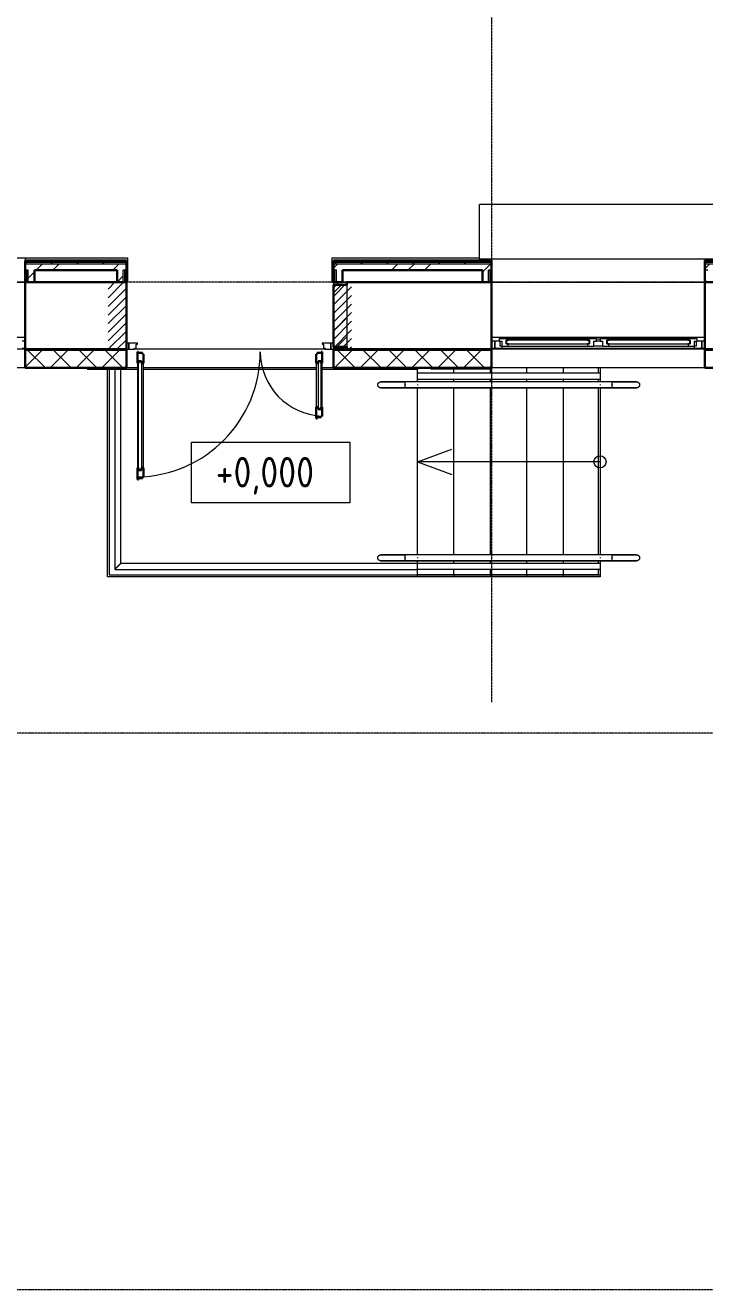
# Model space of a CAD drawing. Header units: millimetres. Extents: x -215207 to 92095, y -30385 to 123050.
# Drawn here: x -191815 to -186235, y 11771 to 22151 of the extents above; entities that cross this region are included whole.
import ezdxf

# ---------------------------------------------------------------- set-up
doc = ezdxf.new("R2010")
doc.units = ezdxf.units.MM
doc.linetypes.add('ADSK_Линия сетки', pattern=[25, 20, -2.5, 0, -2.5])
doc.linetypes.add('ADSK_Штриховая_ш2 п1_5', pattern=[4.5, 3, -1.5])
for name, color, linetype, lineweight in [('_ Окна', 7, 'Continuous', 9), ('Аннотация', 7, 'Continuous', 20), ('Двери', 7, 'Continuous', 9), ('Лестницы', 7, 'Continuous', 9), ('Ограждение', 7, 'Continuous', 9), ('Окна', 7, 'Continuous', 9), ('Оси', 7, 'Continuous', 9), ('Отметки', 7, 'Continuous', 9), ('Стены внутренние', 7, 'Continuous', 20), ('Стены наружные', 7, 'Continuous', 20), ('Стены штриховка', 7, 'Continuous', 9), ('Узлы', 7, 'Continuous', 20)]:
    doc.layers.add(name, color=color, linetype=linetype, lineweight=lineweight)
doc.layers.add('Двери открывание', color=7, linetype='Continuous', lineweight=9, true_color=0xc0c0c0)
doc.styles.add('GOST Common_3', font='GOST_Common.ttf', dxfattribs={"width": 0.9, "height": 2.5})

# ---------------------------------------------------------------- blocks, each defined once
blk = doc.blocks.new('1 этаж 21082025')
at = {"layer": '_ Окна'}
for p, q in [((8120, -11882), (8095, -11882)), ((11975, -11882), (11950, -11882)), ((11975, -11940), (11975, -11882)), ((12073, -11874), (12070, -11874)), ((12070, -11874), (12070, -11906)), ((12070, -11906), (12073, -11906)), ((12750, -11874), (12073, -11874)), ((12073, -11874), (12073, -11906)), ((12073, -11906), (12073, -11874)), ((12073, -11906), (12750, -11906)), ((12750, -11906), (12750, -11874)), ((12750, -11874), (12750, -11906)), ((12753, -11874), (12750, -11874)), ((12750, -11906), (12753, -11906)), ((12753, -11906), (12753, -11874)), ((12900, -11874), (12897, -11874)), ((12897, -11874), (12897, -11906)), ((12897, -11906), (12900, -11906)), ((13577, -11874), (12900, -11874)), ((12900, -11874), (12900, -11906)), ((12900, -11906), (12900, -11874)), ((12900, -11906), (13577, -11906)), ((13577, -11906), (13577, -11874)), ((13577, -11874), (13577, -11906)), ((13580, -11874), (13577, -11874)), ((13577, -11906), (13580, -11906)), ((13580, -11906), (13580, -11874)), ((13700, -11882), (13675, -11882)), ((13675, -11882), (13675, -11940)), ((8095, -11940), (8120, -11940)), ((11950, -11940), (11975, -11940)), ((13675, -11940), (13700, -11940))]:
    blk.add_line(p, q, dxfattribs=at)
at = {"layer": '_ Окна', "lineweight": 18}
for p, q in [((12013, -11882), (11975, -11882)), ((11975, -11882), (11975, -11940)), ((12069, -11865), (12013, -11865)), ((12013, -11865), (12013, -11882)), ((12013, -11882), (12033, -11882)), ((12021, -11923), (12021, -11882)), ((12033, -11923), (12021, -11923)), ((12033, -11882), (12033, -11923)), ((12033, -11923), (12083, -11923)), ((12034, -11940), (12039, -11923)), ((12070, -11866), (12069, -11865)), ((12071, -11865), (12070, -11866)), ((12070, -11906), (12070, -11874)), ((12070, -11874), (12088, -11874)), ((12088, -11906), (12070, -11906)), ((12086, -11865), (12071, -11865)), ((12083, -11923), (12088, -11906)), ((12088, -11874), (12086, -11865)), ((12737, -11865), (12735, -11874)), ((12735, -11874), (12753, -11874)), ((12753, -11906), (12735, -11906)), ((12735, -11906), (12740, -11923)), ((12752, -11865), (12737, -11865)), ((12740, -11923), (12790, -11923)), ((12753, -11866), (12752, -11865)), ((12754, -11865), (12753, -11866)), ((12753, -11874), (12753, -11906)), ((12810, -11865), (12754, -11865)), ((12790, -11923), (12790, -11882)), ((12790, -11882), (12810, -11882)), ((12810, -11882), (12810, -11865)), ((12896, -11865), (12840, -11865)), ((12840, -11865), (12840, -11882)), ((12840, -11882), (12860, -11882)), ((12860, -11882), (12860, -11923)), ((12860, -11923), (12910, -11923)), ((12897, -11866), (12896, -11865)), ((12898, -11865), (12897, -11866)), ((12897, -11906), (12897, -11874)), ((12897, -11874), (12915, -11874)), ((12915, -11906), (12897, -11906)), ((12913, -11865), (12898, -11865)), ((12910, -11923), (12915, -11906)), ((12915, -11874), (12913, -11865)), ((13564, -11865), (13562, -11874)), ((13562, -11874), (13580, -11874)), ((13580, -11906), (13562, -11906)), ((13562, -11906), (13567, -11923)), ((13579, -11865), (13564, -11865)), ((13567, -11923), (13617, -11923)), ((13580, -11866), (13579, -11865)), ((13581, -11865), (13580, -11866)), ((13580, -11874), (13580, -11906)), ((13637, -11865), (13581, -11865)), ((13611, -11923), (13616, -11940)), ((13617, -11923), (13617, -11882)), ((13617, -11882), (13637, -11882)), ((13629, -11923), (13617, -11923)), ((13629, -11882), (13629, -11923)), ((13637, -11882), (13637, -11865)), ((13675, -11882), (13637, -11882)), ((13675, -11940), (13675, -11882)), ((11975, -11940), (12034, -11940)), ((13616, -11940), (13675, -11940))]:
    blk.add_line(p, q, dxfattribs=at)
at = {"layer": 'Аннотация', "lineweight": 20}
for p, q in [((9486, -13211), (9486, -12711)), ((9486, -12711), (10786, -12711)), ((10786, -12711), (10786, -13211)), ((11340, -12874), (11622, -12771)), ((11340, -12874), (11622, -12977)), ((10786, -13211), (9486, -13211))]:
    blk.add_line(p, q, dxfattribs=at)
blk.add_circle((12840, -12874), 50, dxfattribs=at)
at = {"layer": 'Двери', "linetype": 'Continuous', "lineweight": 18}
for p, q in [((8927, -11400), (8800, -11527)), ((8856, -11400), (8800, -11456)), ((10766, -11400), (10650, -11516)), ((10695, -11400), (10650, -11445)), ((8950, -11448), (8800, -11598)), ((8950, -11519), (8800, -11669)), ((10800, -11436), (10650, -11586)), ((10800, -11507), (10650, -11657)), ((8950, -11589), (8800, -11739)), ((10800, -11578), (10650, -11728)), ((8950, -11660), (8800, -11810)), ((10800, -11649), (10650, -11799)), ((10800, -11719), (10650, -11869)), ((8950, -11731), (8800, -11881)), ((8950, -11801), (8801, -11950)), ((10800, -11790), (10650, -11940)), ((8950, -11872), (8872, -11950)), ((10800, -11861), (10711, -11950)), ((10800, -11931), (10781, -11950)), ((8950, -11943), (8943, -11950))]:
    blk.add_line(p, q, dxfattribs=at)
at = {"layer": 'Двери', "linetype": 'ADSK_Штриховая_ш2 п1_5'}
for p, q in [((8950, -11400), (8800, -11400)), ((8950, -11950), (8950, -11400)), ((10800, -11400), (10650, -11400)), ((10650, -11400), (10650, -11950)), ((8800, -11950), (8950, -11950)), ((10650, -11950), (10800, -11950))]:
    blk.add_line(p, q, dxfattribs=at)
at = {"layer": 'Двери'}
for p, q in [((8950, -11900), (8950, -11950)), ((8970, -11900), (8950, -11900)), ((8970, -11950), (8970, -11900)), ((9042, -11900), (8970, -11900)), ((8970, -11900), (8970, -11950)), ((9032, -11941), (9032, -11909)), ((9032, -11909), (9042, -11909)), ((9042, -11909), (9042, -11900)), ((10630, -11900), (10558, -11900)), ((10558, -11900), (10558, -11909)), ((10558, -11909), (10568, -11909)), ((10568, -11909), (10568, -11941)), ((10650, -11900), (10630, -11900)), ((10630, -11900), (10630, -11950)), ((10630, -11950), (10630, -11900)), ((10650, -11950), (10650, -11900)), ((8950, -11950), (8970, -11950)), ((8970, -11950), (9017, -11950)), ((9017, -11950), (9017, -11941)), ((9017, -11941), (9032, -11941)), ((10568, -11941), (10583, -11941)), ((10583, -11941), (10583, -11950)), ((10583, -11950), (10630, -11950)), ((10630, -11950), (10650, -11950)), ((9042, -12064), (9042, -12924)), ((9051, -12046), (9075, -12046)), ((9051, -12942), (9051, -12046)), ((9075, -12046), (9075, -12942)), ((9092, -12924), (9092, -12064)), ((10508, -12064), (10508, -12424)), ((10525, -12046), (10525, -12442)), ((10549, -12046), (10525, -12046)), ((10549, -12442), (10549, -12046)), ((10558, -12424), (10558, -12064)), ((10525, -12442), (10549, -12442)), ((9075, -12942), (9051, -12942))]:
    blk.add_line(p, q, dxfattribs=at)
at = {"layer": 'Двери', "lineweight": 30}
for p, q in [((9051, -11970), (9042, -11970)), ((9042, -11970), (9042, -12064)), ((9051, -11980), (9051, -11970)), ((9083, -11980), (9051, -11980)), ((9083, -11990), (9083, -11980)), ((9092, -11990), (9083, -11990)), ((9092, -12064), (9092, -11990)), ((10517, -11990), (10508, -11990)), ((10508, -11990), (10508, -12064)), ((10517, -11980), (10517, -11990)), ((10549, -11980), (10517, -11980)), ((10558, -11970), (10549, -11970)), ((10549, -11970), (10549, -11980)), ((10558, -12064), (10558, -11970)), ((9051, -12064), (9042, -12064)), ((9051, -12046), (9051, -12064)), ((9075, -12046), (9051, -12046)), ((9075, -12064), (9075, -12046)), ((9092, -12064), (9075, -12064)), ((10508, -12064), (10525, -12064)), ((10525, -12064), (10525, -12046)), ((10525, -12046), (10549, -12046)), ((10549, -12046), (10549, -12064)), ((10549, -12064), (10558, -12064)), ((10508, -12424), (10508, -12518)), ((10508, -12424), (10525, -12424)), ((10525, -12424), (10525, -12442)), ((10525, -12442), (10549, -12442)), ((10549, -12424), (10558, -12424)), ((10549, -12442), (10549, -12424)), ((10558, -12498), (10558, -12424)), ((10508, -12518), (10517, -12518)), ((10517, -12518), (10517, -12508)), ((10517, -12508), (10549, -12508)), ((10549, -12508), (10549, -12498)), ((10549, -12498), (10558, -12498)), ((9042, -12924), (9042, -13018)), ((9051, -12924), (9042, -12924)), ((9051, -12942), (9051, -12924)), ((9075, -12942), (9051, -12942)), ((9075, -12924), (9075, -12942)), ((9092, -12924), (9075, -12924)), ((9092, -12998), (9092, -12924)), ((9042, -13018), (9051, -13018)), ((9051, -13018), (9051, -13008)), ((9051, -13008), (9083, -13008)), ((9083, -13008), (9083, -12998)), ((9083, -12998), (9092, -12998))]:
    blk.add_line(p, q, dxfattribs=at)
at = {"layer": 'Двери открывание'}
for centre, radius, start, end in [((9022, -11970), 1028, 271.1148, 0), ((10578, -11970), 528, 180, 267.8292)]:
    blk.add_arc(centre, radius, start, end, dxfattribs=at)
at = {"layer": 'Лестницы'}
for p, q in [((10583, -11950), (9017, -11950)), ((10703, -11950), (10650, -11950)), ((8810, -12117), (8810, -13802)), ((11340, -12147), (11340, -12117)), ((11340, -12147), (11340, -12117)), ((11640, -12147), (11640, -12108)), ((11640, -12147), (11640, -12108)), ((11940, -12147), (11940, -12108)), ((11940, -12147), (11940, -12108)), ((12240, -12147), (12240, -12102)), ((12240, -12147), (12240, -12102)), ((12540, -12147), (12540, -12102)), ((12540, -12147), (12540, -12102)), ((11340, -12217), (11340, -12197)), ((11340, -12217), (11340, -12197)), ((11640, -12217), (11640, -12197)), ((11640, -12217), (11640, -12197)), ((11940, -12217), (11940, -12197)), ((11940, -12217), (11940, -12197)), ((12240, -12217), (12240, -12197)), ((12240, -12217), (12240, -12197)), ((12540, -12217), (12540, -12197)), ((12540, -12217), (12540, -12197)), ((11340, -13637), (11340, -12267)), ((11340, -13637), (11340, -12267)), ((11640, -13637), (11640, -12267)), ((11640, -13637), (11640, -12267)), ((11940, -13637), (11940, -12267)), ((11940, -13637), (11940, -12267)), ((12240, -13637), (12240, -12267)), ((12240, -13637), (12240, -12267)), ((12540, -13637), (12540, -12267)), ((12540, -13637), (12540, -12267)), ((11340, -13707), (11340, -13687)), ((11340, -13707), (11340, -13687)), ((11640, -13707), (11640, -13687)), ((11640, -13707), (11640, -13687)), ((11940, -13707), (11940, -13687)), ((11940, -13707), (11940, -13687)), ((12240, -13707), (12240, -13687)), ((12240, -13707), (12240, -13687)), ((12540, -13707), (12540, -13687)), ((12540, -13707), (12540, -13687)), ((8810, -13802), (11340, -13802)), ((11340, -13802), (11340, -13757)), ((11340, -13802), (11340, -13757)), ((11640, -13802), (11340, -13802)), ((11640, -13802), (11640, -13757)), ((11640, -13802), (11640, -13757)), ((11940, -13802), (11640, -13802)), ((11940, -13802), (11940, -13757)), ((11940, -13802), (11940, -13757)), ((12240, -13802), (11940, -13802)), ((12240, -13802), (12240, -13757)), ((12240, -13802), (12240, -13757)), ((12540, -13802), (12240, -13802)), ((12540, -13802), (12540, -13757)), ((12540, -13802), (12540, -13757)), ((12827, -13802), (12540, -13802))]:
    blk.add_line(p, q, dxfattribs=at)
at = {"layer": 'Ограждение'}
for p, q in [((11850, -11210), (11850, -10760)), ((16600, -10760), (11850, -10760)), ((5535, -11200), (8960, -11200)), ((6370, -11200), (8120, -11200)), ((8120, -11200), (8120, -11220)), ((8960, -11200), (8960, -11400)), ((10640, -11400), (10640, -11200)), ((10640, -11200), (11850, -11200)), ((16600, -11210), (11850, -11210)), ((11950, -11220), (11950, -11210)), ((13700, -11210), (13700, -11220)), ((6370, -11400), (8120, -11400)), ((8950, -11400), (8960, -11400)), ((10640, -11400), (10650, -11400)), ((10725, -11400), (10760, -11400)), ((11950, -11400), (13700, -11400)), ((6370, -11850), (8120, -11850)), ((11950, -11850), (13700, -11850)), ((8855, -12117), (8855, -13757)), ((8905, -12117), (8855, -12117)), ((8905, -13707), (8905, -12117)), ((11015, -12237), (11016, -12236)), ((11015, -12238), (11015, -12237)), ((11015, -12239), (11015, -12238)), ((11015, -12240), (11015, -12239)), ((11015, -12241), (11015, -12240)), ((11015, -12242), (11015, -12241)), ((11015, -12243), (11015, -12242)), ((11015, -12242), (11015, -12242)), ((11015, -12244), (11015, -12243)), ((11015, -12245), (11015, -12244)), ((11015, -12246), (11015, -12245)), ((11016, -12247), (11015, -12246)), ((11016, -12234), (11017, -12233)), ((11016, -12235), (11016, -12234)), ((11016, -12236), (11016, -12235)), ((11016, -12248), (11016, -12247)), ((11016, -12249), (11016, -12248)), ((11017, -12231), (11018, -12230)), ((11017, -12232), (11017, -12231)), ((11017, -12233), (11017, -12232)), ((11018, -12230), (11019, -12229)), ((11018, -12230), (11018, -12230)), ((11019, -12228), (11020, -12227)), ((11019, -12229), (11019, -12228)), ((11020, -12227), (11021, -12226)), ((11021, -12226), (11022, -12225)), ((11021, -12226), (11021, -12226)), ((11022, -12225), (11023, -12224)), ((11023, -12224), (11023, -12223)), ((11023, -12223), (11024, -12223)), ((11024, -12223), (11025, -12222)), ((11025, -12222), (11026, -12222)), ((11026, -12221), (11027, -12220)), ((11026, -12222), (11026, -12221)), ((11027, -12220), (11028, -12220)), ((11028, -12220), (11029, -12219)), ((11029, -12219), (11030, -12219)), ((11030, -12219), (11031, -12219)), ((11031, -12219), (11032, -12218)), ((11032, -12218), (11033, -12218)), ((11033, -12218), (11034, -12218)), ((11034, -12218), (11035, -12218)), ((11035, -12218), (11036, -12217)), ((11036, -12217), (11037, -12217)), ((11037, -12217), (11038, -12217)), ((11038, -12217), (11039, -12217)), ((11039, -12217), (11040, -12217)), ((11040, -12217), (11040, -12217)), ((11041, -12217), (11040, -12217)), ((11040, -12217), (11040, -12217)), ((11040, -12217), (11040, -12217)), ((11040, -12217), (11040, -12217)), ((11040, -12217), (11041, -12217)), ((11042, -12217), (11041, -12217)), ((11041, -12217), (11041, -12217)), ((11041, -12217), (11043, -12217)), ((11043, -12217), (11042, -12217)), ((11044, -12217), (11043, -12217)), ((11043, -12217), (11044, -12217)), ((11046, -12217), (11044, -12217)), ((11044, -12217), (11046, -12217)), ((11048, -12217), (11046, -12217)), ((11046, -12217), (11048, -12217)), ((11051, -12217), (11048, -12217)), ((11048, -12217), (11050, -12217)), ((11050, -12217), (11053, -12217)), ((11054, -12217), (11051, -12217)), ((11053, -12217), (11056, -12217)), ((11057, -12217), (11054, -12217)), ((11056, -12217), (11059, -12217)), ((11060, -12217), (11057, -12217)), ((11059, -12217), (11063, -12217)), ((11064, -12217), (11060, -12217)), ((11063, -12217), (11066, -12217)), ((11068, -12217), (11064, -12217)), ((11066, -12217), (11071, -12217)), ((11072, -12217), (11068, -12217)), ((11071, -12217), (11075, -12217)), ((11076, -12217), (11072, -12217)), ((11075, -12217), (11080, -12217)), ((11081, -12217), (11076, -12217)), ((11080, -12217), (11084, -12217)), ((11086, -12217), (11081, -12217)), ((11084, -12217), (11090, -12217)), ((11091, -12217), (11086, -12217)), ((11090, -12217), (11095, -12217)), ((11097, -12217), (11091, -12217)), ((11095, -12217), (11101, -12217)), ((11102, -12217), (11097, -12217)), ((11101, -12217), (11107, -12217)), ((11108, -12217), (11102, -12217)), ((11107, -12217), (11113, -12217)), ((11114, -12217), (11108, -12217)), ((11113, -12217), (11119, -12217)), ((11121, -12217), (11114, -12217)), ((11119, -12217), (11125, -12217)), ((11127, -12217), (11121, -12217)), ((11125, -12217), (11132, -12217)), ((11134, -12217), (11127, -12217)), ((11132, -12217), (11139, -12217)), ((11141, -12217), (11134, -12217)), ((11139, -12217), (11146, -12217)), ((11148, -12217), (11141, -12217)), ((11146, -12217), (11153, -12217)), ((11155, -12217), (11148, -12217)), ((11153, -12217), (11160, -12217)), ((11162, -12217), (11155, -12217)), ((11160, -12217), (11168, -12217)), ((11170, -12217), (11162, -12217)), ((11168, -12217), (11175, -12217)), ((11177, -12217), (11170, -12217)), ((11175, -12217), (11183, -12217)), ((11185, -12217), (11177, -12217)), ((11183, -12217), (11190, -12217)), ((11192, -12217), (11185, -12217)), ((11190, -12217), (11198, -12217)), ((11200, -12217), (11192, -12217)), ((11198, -12217), (11206, -12217)), ((11208, -12217), (11200, -12217)), ((11206, -12217), (11214, -12217)), ((11216, -12217), (11208, -12217)), ((11214, -12217), (11222, -12217)), ((11224, -12217), (11216, -12217)), ((11222, -12217), (11230, -12217)), ((11232, -12217), (11224, -12217)), ((11230, -12217), (11238, -12217)), ((11240, -12217), (11232, -12217)), ((11238, -12217), (11240, -12217)), ((11334, -12217), (11240, -12217)), ((11240, -12267), (11240, -12217)), ((11340, -12217), (11240, -12217)), ((11240, -12240), (11240, -12244)), ((11240, -12242), (11240, -12240)), ((11240, -12244), (11240, -12242)), ((12834, -12217), (11334, -12217)), ((11340, -12197), (11340, -12147)), ((12840, -12147), (11340, -12147)), ((12840, -12197), (11340, -12197)), ((12840, -12217), (11340, -12217)), ((12940, -12217), (12839, -12217)), ((12840, -12147), (12840, -12197)), ((12940, -12217), (12840, -12217)), ((12940, -12217), (12948, -12217)), ((12942, -12217), (12940, -12217)), ((12940, -12267), (12940, -12217)), ((12940, -12244), (12940, -12240)), ((12940, -12240), (12940, -12242)), ((12940, -12242), (12940, -12244)), ((12950, -12217), (12942, -12217)), ((12948, -12217), (12956, -12217)), ((12958, -12217), (12950, -12217)), ((12956, -12217), (12964, -12217)), ((12966, -12217), (12958, -12217)), ((12964, -12217), (12972, -12217)), ((12974, -12217), (12966, -12217)), ((12972, -12217), (12980, -12217)), ((12982, -12217), (12974, -12217)), ((12980, -12217), (12988, -12217)), ((12990, -12217), (12982, -12217)), ((12988, -12217), (12995, -12217)), ((12997, -12217), (12990, -12217)), ((12995, -12217), (13003, -12217)), ((13005, -12217), (12997, -12217)), ((13003, -12217), (13010, -12217)), ((13012, -12217), (13005, -12217)), ((13010, -12217), (13018, -12217)), ((13020, -12217), (13012, -12217)), ((13018, -12217), (13025, -12217)), ((13027, -12217), (13020, -12217)), ((13025, -12217), (13032, -12217)), ((13034, -12217), (13027, -12217)), ((13032, -12217), (13039, -12217)), ((13041, -12217), (13034, -12217)), ((13039, -12217), (13046, -12217)), ((13048, -12217), (13041, -12217)), ((13046, -12217), (13053, -12217)), ((13055, -12217), (13048, -12217)), ((13053, -12217), (13059, -12217)), ((13061, -12217), (13055, -12217)), ((13059, -12217), (13066, -12217)), ((13067, -12217), (13061, -12217)), ((13066, -12217), (13072, -12217)), ((13073, -12217), (13067, -12217)), ((13072, -12217), (13078, -12217)), ((13079, -12217), (13073, -12217)), ((13078, -12217), (13083, -12217)), ((13085, -12217), (13079, -12217)), ((13083, -12217), (13089, -12217)), ((13090, -12217), (13085, -12217)), ((13089, -12217), (13094, -12217)), ((13096, -12217), (13090, -12217)), ((13094, -12217), (13099, -12217)), ((13100, -12217), (13096, -12217)), ((13099, -12217), (13104, -12217)), ((13105, -12217), (13100, -12217)), ((13104, -12217), (13108, -12217)), ((13109, -12217), (13105, -12217)), ((13108, -12217), (13112, -12217)), ((13114, -12217), (13109, -12217)), ((13112, -12217), (13116, -12217)), ((13117, -12217), (13114, -12217)), ((13116, -12217), (13120, -12217)), ((13121, -12217), (13117, -12217)), ((13120, -12217), (13123, -12217)), ((13124, -12217), (13121, -12217)), ((13123, -12217), (13126, -12217)), ((13127, -12217), (13124, -12217)), ((13126, -12217), (13129, -12217)), ((13130, -12217), (13127, -12217)), ((13129, -12217), (13132, -12217)), ((13132, -12217), (13130, -12217)), ((13132, -12217), (13134, -12217)), ((13134, -12217), (13132, -12217)), ((13134, -12217), (13136, -12217)), ((13136, -12217), (13134, -12217)), ((13136, -12217), (13137, -12217)), ((13137, -12217), (13136, -12217)), ((13137, -12217), (13138, -12217)), ((13139, -12217), (13137, -12217)), ((13138, -12217), (13139, -12217)), ((13139, -12217), (13140, -12217)), ((13140, -12217), (13139, -12217)), ((13139, -12217), (13139, -12217)), ((13140, -12217), (13141, -12217)), ((13140, -12217), (13140, -12217)), ((13140, -12217), (13140, -12217)), ((13140, -12217), (13140, -12217)), ((13141, -12217), (13142, -12217)), ((13142, -12217), (13143, -12217)), ((13143, -12217), (13144, -12217)), ((13144, -12217), (13145, -12217)), ((13145, -12217), (13146, -12218)), ((13146, -12218), (13147, -12218)), ((13147, -12218), (13148, -12218)), ((13148, -12218), (13149, -12219)), ((13149, -12219), (13150, -12219)), ((13150, -12219), (13151, -12219)), ((13151, -12219), (13152, -12220)), ((13152, -12220), (13152, -12220)), ((13152, -12220), (13153, -12221)), ((13153, -12221), (13154, -12221)), ((13154, -12221), (13155, -12222)), ((13155, -12222), (13156, -12223)), ((13156, -12223), (13156, -12223)), ((13156, -12223), (13157, -12224)), ((13157, -12224), (13158, -12225)), ((13158, -12225), (13159, -12225)), ((13159, -12225), (13159, -12226)), ((13159, -12226), (13160, -12227)), ((13160, -12227), (13160, -12228)), ((13160, -12228), (13161, -12228)), ((13161, -12228), (13162, -12229)), ((13162, -12229), (13162, -12230)), ((13162, -12230), (13163, -12231)), ((13163, -12231), (13163, -12232)), ((13163, -12232), (13163, -12233)), ((13163, -12233), (13164, -12234)), ((13164, -12234), (13164, -12235)), ((13164, -12235), (13164, -12236)), ((13164, -12236), (13164, -12237)), ((13164, -12237), (13165, -12238)), ((13165, -12247), (13164, -12248)), ((13164, -12248), (13164, -12249)), ((13165, -12238), (13165, -12239)), ((13165, -12239), (13165, -12240)), ((13165, -12240), (13165, -12241)), ((13165, -12241), (13165, -12242)), ((13165, -12242), (13165, -12242)), ((13165, -12242), (13165, -12243)), ((13165, -12243), (13165, -12244)), ((13165, -12244), (13165, -12245)), ((13165, -12245), (13165, -12246)), ((13165, -12246), (13165, -12247)), ((11016, -12250), (11016, -12249)), ((11017, -12251), (11016, -12250)), ((11017, -12252), (11017, -12251)), ((11017, -12253), (11017, -12252)), ((11018, -12254), (11017, -12253)), ((11018, -12255), (11018, -12254)), ((11019, -12256), (11018, -12255)), ((11020, -12256), (11019, -12256)), ((11020, -12257), (11020, -12256)), ((11021, -12258), (11020, -12257)), ((11021, -12259), (11021, -12258)), ((11022, -12259), (11021, -12259)), ((11023, -12260), (11022, -12259)), ((11024, -12261), (11023, -12260)), ((11025, -12262), (11024, -12261)), ((11024, -12261), (11024, -12261)), ((11026, -12263), (11025, -12262)), ((11027, -12263), (11026, -12263)), ((11028, -12264), (11027, -12263)), ((11029, -12265), (11028, -12264)), ((11028, -12264), (11028, -12264)), ((11030, -12265), (11029, -12265)), ((11031, -12265), (11030, -12265)), ((11032, -12266), (11031, -12265)), ((11033, -12266), (11032, -12266)), ((11034, -12266), (11033, -12266)), ((11035, -12267), (11034, -12266)), ((11036, -12267), (11035, -12267)), ((11037, -12267), (11036, -12267)), ((11038, -12267), (11037, -12267)), ((11039, -12267), (11038, -12267)), ((11040, -12267), (11039, -12267)), ((11041, -12267), (11040, -12267)), ((11040, -12267), (11040, -12267)), ((11040, -12267), (11040, -12267)), ((11040, -12267), (11040, -12267)), ((11040, -12267), (11041, -12267)), ((11042, -12267), (11041, -12267)), ((11041, -12267), (11041, -12267)), ((11041, -12267), (11043, -12267)), ((11043, -12267), (11042, -12267)), ((11044, -12267), (11043, -12267)), ((11043, -12267), (11044, -12267)), ((11046, -12267), (11044, -12267)), ((11044, -12267), (11046, -12267)), ((11048, -12267), (11046, -12267)), ((11046, -12267), (11048, -12267)), ((11051, -12267), (11048, -12267)), ((11048, -12267), (11050, -12267)), ((11050, -12267), (11053, -12267)), ((11054, -12267), (11051, -12267)), ((11053, -12267), (11056, -12267)), ((11057, -12267), (11054, -12267)), ((11056, -12267), (11059, -12267)), ((11060, -12267), (11057, -12267)), ((11059, -12267), (11063, -12267)), ((11064, -12267), (11060, -12267)), ((11063, -12267), (11066, -12267)), ((11068, -12267), (11064, -12267)), ((11066, -12267), (11071, -12267)), ((11072, -12267), (11068, -12267)), ((11071, -12267), (11075, -12267)), ((11076, -12267), (11072, -12267)), ((11075, -12267), (11080, -12267)), ((11081, -12267), (11076, -12267)), ((11080, -12267), (11084, -12267)), ((11086, -12267), (11081, -12267)), ((11084, -12267), (11090, -12267)), ((11091, -12267), (11086, -12267)), ((11090, -12267), (11095, -12267)), ((11097, -12267), (11091, -12267)), ((11095, -12267), (11101, -12267)), ((11102, -12267), (11097, -12267)), ((11101, -12267), (11107, -12267)), ((11108, -12267), (11102, -12267)), ((11107, -12267), (11113, -12267)), ((11114, -12267), (11108, -12267)), ((11113, -12267), (11119, -12267)), ((11121, -12267), (11114, -12267)), ((11119, -12267), (11125, -12267)), ((11127, -12267), (11121, -12267)), ((11125, -12267), (11132, -12267)), ((11134, -12267), (11127, -12267)), ((11132, -12267), (11139, -12267)), ((11141, -12267), (11134, -12267)), ((11139, -12267), (11146, -12267)), ((11148, -12267), (11141, -12267)), ((11146, -12267), (11153, -12267)), ((11155, -12267), (11148, -12267)), ((11153, -12267), (11160, -12267)), ((11162, -12267), (11155, -12267)), ((11160, -12267), (11168, -12267)), ((11170, -12267), (11162, -12267)), ((11168, -12267), (11175, -12267)), ((11177, -12267), (11170, -12267)), ((11175, -12267), (11183, -12267)), ((11185, -12267), (11177, -12267)), ((11183, -12267), (11190, -12267)), ((11192, -12267), (11185, -12267)), ((11190, -12267), (11198, -12267)), ((11200, -12267), (11192, -12267)), ((11198, -12267), (11206, -12267)), ((11208, -12267), (11200, -12267)), ((11206, -12267), (11214, -12267)), ((11216, -12267), (11208, -12267)), ((11214, -12267), (11222, -12267)), ((11224, -12267), (11216, -12267)), ((11222, -12267), (11230, -12267)), ((11232, -12267), (11224, -12267)), ((11230, -12267), (11238, -12267)), ((11240, -12267), (11232, -12267)), ((11238, -12267), (11240, -12267)), ((11240, -12267), (11334, -12267)), ((11340, -12267), (11240, -12267)), ((11334, -12267), (12834, -12267)), ((12840, -12267), (11340, -12267)), ((12839, -12267), (12940, -12267)), ((12940, -12267), (12840, -12267)), ((12940, -12267), (12948, -12267)), ((12942, -12267), (12940, -12267)), ((12950, -12267), (12942, -12267)), ((12948, -12267), (12956, -12267)), ((12958, -12267), (12950, -12267)), ((12956, -12267), (12964, -12267)), ((12966, -12267), (12958, -12267)), ((12964, -12267), (12972, -12267)), ((12974, -12267), (12966, -12267)), ((12972, -12267), (12980, -12267)), ((12982, -12267), (12974, -12267)), ((12980, -12267), (12988, -12267)), ((12990, -12267), (12982, -12267)), ((12988, -12267), (12995, -12267)), ((12997, -12267), (12990, -12267)), ((12995, -12267), (13003, -12267)), ((13005, -12267), (12997, -12267)), ((13003, -12267), (13010, -12267)), ((13012, -12267), (13005, -12267)), ((13010, -12267), (13018, -12267)), ((13020, -12267), (13012, -12267)), ((13018, -12267), (13025, -12267)), ((13027, -12267), (13020, -12267)), ((13025, -12267), (13032, -12267)), ((13034, -12267), (13027, -12267)), ((13032, -12267), (13039, -12267)), ((13041, -12267), (13034, -12267)), ((13039, -12267), (13046, -12267)), ((13048, -12267), (13041, -12267)), ((13046, -12267), (13053, -12267)), ((13055, -12267), (13048, -12267)), ((13053, -12267), (13059, -12267)), ((13061, -12267), (13055, -12267)), ((13059, -12267), (13066, -12267)), ((13067, -12267), (13061, -12267)), ((13066, -12267), (13072, -12267)), ((13073, -12267), (13067, -12267)), ((13072, -12267), (13078, -12267)), ((13079, -12267), (13073, -12267)), ((13078, -12267), (13083, -12267)), ((13085, -12267), (13079, -12267)), ((13083, -12267), (13089, -12267)), ((13090, -12267), (13085, -12267)), ((13089, -12267), (13094, -12267)), ((13096, -12267), (13090, -12267)), ((13094, -12267), (13099, -12267)), ((13100, -12267), (13096, -12267)), ((13099, -12267), (13104, -12267)), ((13105, -12267), (13100, -12267)), ((13104, -12267), (13108, -12267)), ((13109, -12267), (13105, -12267)), ((13108, -12267), (13112, -12267)), ((13114, -12267), (13109, -12267)), ((13112, -12267), (13116, -12267)), ((13117, -12267), (13114, -12267)), ((13116, -12267), (13120, -12267)), ((13121, -12267), (13117, -12267)), ((13120, -12267), (13123, -12267)), ((13124, -12267), (13121, -12267)), ((13123, -12267), (13126, -12267)), ((13127, -12267), (13124, -12267)), ((13126, -12267), (13129, -12267)), ((13130, -12267), (13127, -12267)), ((13129, -12267), (13132, -12267)), ((13132, -12267), (13130, -12267)), ((13132, -12267), (13134, -12267)), ((13134, -12267), (13132, -12267)), ((13134, -12267), (13136, -12267)), ((13136, -12267), (13134, -12267)), ((13136, -12267), (13137, -12267)), ((13137, -12267), (13136, -12267)), ((13137, -12267), (13138, -12267)), ((13139, -12267), (13137, -12267)), ((13138, -12267), (13139, -12267)), ((13139, -12267), (13140, -12267)), ((13140, -12267), (13139, -12267)), ((13139, -12267), (13139, -12267)), ((13141, -12267), (13140, -12267)), ((13140, -12267), (13140, -12267)), ((13140, -12267), (13140, -12267)), ((13140, -12267), (13140, -12267)), ((13140, -12267), (13140, -12267)), ((13142, -12267), (13141, -12267)), ((13143, -12267), (13142, -12267)), ((13144, -12267), (13143, -12267)), ((13145, -12266), (13144, -12267)), ((13146, -12266), (13145, -12266)), ((13147, -12266), (13146, -12266)), ((13148, -12266), (13147, -12266)), ((13149, -12265), (13148, -12266)), ((13150, -12265), (13149, -12265)), ((13151, -12265), (13150, -12265)), ((13152, -12264), (13151, -12265)), ((13153, -12264), (13152, -12264)), ((13154, -12263), (13153, -12264)), ((13155, -12262), (13154, -12262)), ((13154, -12262), (13154, -12263)), ((13156, -12261), (13155, -12262)), ((13157, -12261), (13156, -12261)), ((13158, -12259), (13157, -12260)), ((13157, -12260), (13157, -12261)), ((13159, -12258), (13158, -12259)), ((13160, -12257), (13159, -12258)), ((13159, -12258), (13159, -12258)), ((13161, -12256), (13160, -12257)), ((13162, -12254), (13161, -12255)), ((13161, -12255), (13161, -12256)), ((13163, -12253), (13162, -12254)), ((13162, -12254), (13162, -12254)), ((13164, -12250), (13163, -12251)), ((13163, -12251), (13163, -12252)), ((13163, -12252), (13163, -12253)), ((13164, -12249), (13164, -12250)), ((11015, -13657), (11016, -13656)), ((11015, -13658), (11015, -13657)), ((11015, -13659), (11015, -13658)), ((11015, -13660), (11015, -13659)), ((11015, -13661), (11015, -13660)), ((11015, -13662), (11015, -13661)), ((11015, -13663), (11015, -13662)), ((11015, -13662), (11015, -13662)), ((11015, -13664), (11015, -13663)), ((11015, -13665), (11015, -13664)), ((11015, -13666), (11015, -13665)), ((11016, -13667), (11015, -13666)), ((11016, -13654), (11017, -13653)), ((11016, -13655), (11016, -13654)), ((11016, -13656), (11016, -13655)), ((11016, -13668), (11016, -13667)), ((11016, -13669), (11016, -13668)), ((11016, -13670), (11016, -13669)), ((11017, -13671), (11016, -13670)), ((11017, -13651), (11018, -13650)), ((11017, -13652), (11017, -13651)), ((11017, -13653), (11017, -13652)), ((11017, -13672), (11017, -13671)), ((11017, -13673), (11017, -13672)), ((11018, -13674), (11017, -13673)), ((11018, -13650), (11019, -13649)), ((11018, -13650), (11018, -13650)), ((11018, -13675), (11018, -13674)), ((11019, -13676), (11018, -13675)), ((11019, -13648), (11020, -13647)), ((11019, -13649), (11019, -13648)), ((11020, -13676), (11019, -13676)), ((11020, -13647), (11021, -13646)), ((11020, -13677), (11020, -13676)), ((11021, -13678), (11020, -13677)), ((11021, -13646), (11022, -13645)), ((11021, -13646), (11021, -13646)), ((11021, -13679), (11021, -13678)), ((11022, -13679), (11021, -13679)), ((11022, -13645), (11023, -13644)), ((11023, -13680), (11022, -13679)), ((11023, -13644), (11023, -13643)), ((11023, -13643), (11024, -13643)), ((11024, -13681), (11023, -13680)), ((11024, -13643), (11025, -13642)), ((11025, -13682), (11024, -13681)), ((11024, -13681), (11024, -13681)), ((11025, -13642), (11026, -13642)), ((11026, -13683), (11025, -13682)), ((11026, -13641), (11027, -13640)), ((11026, -13642), (11026, -13641)), ((11027, -13683), (11026, -13683)), ((11027, -13640), (11028, -13640)), ((11028, -13684), (11027, -13683)), ((11028, -13640), (11029, -13639)), ((11029, -13685), (11028, -13684)), ((11028, -13684), (11028, -13684)), ((11029, -13639), (11030, -13639)), ((11030, -13685), (11029, -13685)), ((11030, -13639), (11031, -13639)), ((11031, -13685), (11030, -13685)), ((11031, -13639), (11032, -13638)), ((11032, -13686), (11031, -13685)), ((11032, -13638), (11033, -13638)), ((11033, -13686), (11032, -13686)), ((11033, -13638), (11034, -13638)), ((11034, -13686), (11033, -13686)), ((11034, -13638), (11035, -13638)), ((11035, -13687), (11034, -13686)), ((11035, -13638), (11036, -13637)), ((11036, -13687), (11035, -13687)), ((11036, -13637), (11037, -13637)), ((11037, -13687), (11036, -13687)), ((11037, -13637), (11038, -13637)), ((11038, -13687), (11037, -13687)), ((11038, -13637), (11039, -13637)), ((11039, -13687), (11038, -13687)), ((11039, -13637), (11040, -13637)), ((11040, -13687), (11039, -13687)), ((11040, -13637), (11040, -13637)), ((11041, -13637), (11040, -13637)), ((11040, -13637), (11040, -13637)), ((11040, -13637), (11040, -13637)), ((11040, -13637), (11040, -13637)), ((11040, -13637), (11041, -13637)), ((11041, -13687), (11040, -13687)), ((11040, -13687), (11040, -13687)), ((11040, -13687), (11040, -13687)), ((11040, -13687), (11040, -13687)), ((11040, -13687), (11041, -13687)), ((11042, -13637), (11041, -13637)), ((11041, -13637), (11041, -13637)), ((11041, -13637), (11043, -13637)), ((11042, -13687), (11041, -13687)), ((11041, -13687), (11041, -13687)), ((11041, -13687), (11043, -13687)), ((11043, -13637), (11042, -13637)), ((11043, -13687), (11042, -13687)), ((11044, -13637), (11043, -13637)), ((11043, -13637), (11044, -13637)), ((11044, -13687), (11043, -13687)), ((11043, -13687), (11044, -13687)), ((11046, -13637), (11044, -13637)), ((11044, -13637), (11046, -13637)), ((11046, -13687), (11044, -13687)), ((11044, -13687), (11046, -13687)), ((11048, -13637), (11046, -13637)), ((11046, -13637), (11048, -13637)), ((11048, -13687), (11046, -13687)), ((11046, -13687), (11048, -13687)), ((11051, -13637), (11048, -13637)), ((11048, -13637), (11050, -13637)), ((11051, -13687), (11048, -13687)), ((11048, -13687), (11050, -13687)), ((11050, -13637), (11053, -13637)), ((11050, -13687), (11053, -13687)), ((11054, -13637), (11051, -13637)), ((11054, -13687), (11051, -13687)), ((11053, -13637), (11056, -13637)), ((11053, -13687), (11056, -13687)), ((11057, -13637), (11054, -13637)), ((11057, -13687), (11054, -13687)), ((11056, -13637), (11059, -13637)), ((11056, -13687), (11059, -13687)), ((11060, -13637), (11057, -13637)), ((11060, -13687), (11057, -13687)), ((11059, -13637), (11063, -13637)), ((11059, -13687), (11063, -13687)), ((11064, -13637), (11060, -13637)), ((11064, -13687), (11060, -13687)), ((11063, -13637), (11066, -13637)), ((11063, -13687), (11066, -13687)), ((11068, -13637), (11064, -13637)), ((11068, -13687), (11064, -13687)), ((11066, -13637), (11071, -13637)), ((11066, -13687), (11071, -13687)), ((11072, -13637), (11068, -13637)), ((11072, -13687), (11068, -13687)), ((11071, -13637), (11075, -13637)), ((11071, -13687), (11075, -13687)), ((11076, -13637), (11072, -13637)), ((11076, -13687), (11072, -13687)), ((11075, -13637), (11080, -13637)), ((11075, -13687), (11080, -13687)), ((11081, -13637), (11076, -13637)), ((11081, -13687), (11076, -13687)), ((11080, -13637), (11084, -13637)), ((11080, -13687), (11084, -13687)), ((11086, -13637), (11081, -13637)), ((11086, -13687), (11081, -13687)), ((11084, -13637), (11090, -13637)), ((11084, -13687), (11090, -13687)), ((11091, -13637), (11086, -13637)), ((11091, -13687), (11086, -13687)), ((11090, -13637), (11095, -13637)), ((11090, -13687), (11095, -13687)), ((11097, -13637), (11091, -13637)), ((11097, -13687), (11091, -13687)), ((11095, -13637), (11101, -13637)), ((11095, -13687), (11101, -13687)), ((11102, -13637), (11097, -13637)), ((11102, -13687), (11097, -13687)), ((11101, -13637), (11107, -13637)), ((11101, -13687), (11107, -13687)), ((11108, -13637), (11102, -13637)), ((11108, -13687), (11102, -13687)), ((11107, -13637), (11113, -13637)), ((11107, -13687), (11113, -13687)), ((11114, -13637), (11108, -13637)), ((11114, -13687), (11108, -13687)), ((11113, -13637), (11119, -13637)), ((11113, -13687), (11119, -13687)), ((11121, -13637), (11114, -13637)), ((11121, -13687), (11114, -13687)), ((11119, -13637), (11125, -13637)), ((11119, -13687), (11125, -13687)), ((11127, -13637), (11121, -13637)), ((11127, -13687), (11121, -13687)), ((11125, -13637), (11132, -13637)), ((11125, -13687), (11132, -13687)), ((11134, -13637), (11127, -13637)), ((11134, -13687), (11127, -13687)), ((11132, -13637), (11139, -13637)), ((11132, -13687), (11139, -13687)), ((11141, -13637), (11134, -13637)), ((11141, -13687), (11134, -13687)), ((11139, -13637), (11146, -13637)), ((11139, -13687), (11146, -13687)), ((11148, -13637), (11141, -13637)), ((11148, -13687), (11141, -13687)), ((11146, -13637), (11153, -13637)), ((11146, -13687), (11153, -13687)), ((11155, -13637), (11148, -13637)), ((11155, -13687), (11148, -13687)), ((11153, -13637), (11160, -13637)), ((11153, -13687), (11160, -13687)), ((11162, -13637), (11155, -13637)), ((11162, -13687), (11155, -13687)), ((11160, -13637), (11168, -13637)), ((11160, -13687), (11168, -13687)), ((11170, -13637), (11162, -13637)), ((11170, -13687), (11162, -13687)), ((11168, -13637), (11175, -13637)), ((11168, -13687), (11175, -13687)), ((11177, -13637), (11170, -13637)), ((11177, -13687), (11170, -13687)), ((11175, -13637), (11183, -13637)), ((11175, -13687), (11183, -13687)), ((11185, -13637), (11177, -13637)), ((11185, -13687), (11177, -13687)), ((11183, -13637), (11190, -13637)), ((11183, -13687), (11190, -13687)), ((11192, -13637), (11185, -13637)), ((11192, -13687), (11185, -13687)), ((11190, -13637), (11198, -13637)), ((11190, -13687), (11198, -13687)), ((11200, -13637), (11192, -13637)), ((11200, -13687), (11192, -13687)), ((11198, -13637), (11206, -13637)), ((11198, -13687), (11206, -13687)), ((11208, -13637), (11200, -13637)), ((11208, -13687), (11200, -13687)), ((11206, -13637), (11214, -13637)), ((11206, -13687), (11214, -13687)), ((11216, -13637), (11208, -13637)), ((11216, -13687), (11208, -13687)), ((11214, -13637), (11222, -13637)), ((11214, -13687), (11222, -13687)), ((11224, -13637), (11216, -13637)), ((11224, -13687), (11216, -13687)), ((11222, -13637), (11230, -13637)), ((11222, -13687), (11230, -13687)), ((11232, -13637), (11224, -13637)), ((11232, -13687), (11224, -13687)), ((11230, -13637), (11238, -13637)), ((11230, -13687), (11238, -13687)), ((11240, -13637), (11232, -13637)), ((11240, -13687), (11232, -13687)), ((11238, -13637), (11240, -13637)), ((11238, -13687), (11240, -13687)), ((11334, -13637), (11240, -13637)), ((11240, -13687), (11240, -13637)), ((11340, -13637), (11240, -13637)), ((11240, -13660), (11240, -13664)), ((11240, -13662), (11240, -13660)), ((11240, -13664), (11240, -13662)), ((11240, -13687), (11334, -13687)), ((11340, -13687), (11240, -13687)), ((12834, -13637), (11334, -13637)), ((11334, -13687), (12834, -13687)), ((12840, -13637), (11340, -13637)), ((12840, -13687), (11340, -13687)), ((12940, -13637), (12839, -13637)), ((12839, -13687), (12940, -13687)), ((12940, -13637), (12840, -13637)), ((12940, -13687), (12840, -13687)), ((12940, -13637), (12948, -13637)), ((12942, -13637), (12940, -13637)), ((12940, -13687), (12940, -13637)), ((12940, -13664), (12940, -13660)), ((12940, -13660), (12940, -13662)), ((12940, -13662), (12940, -13664)), ((12940, -13687), (12948, -13687)), ((12942, -13687), (12940, -13687)), ((12950, -13637), (12942, -13637)), ((12950, -13687), (12942, -13687)), ((12948, -13637), (12956, -13637)), ((12948, -13687), (12956, -13687)), ((12958, -13637), (12950, -13637)), ((12958, -13687), (12950, -13687)), ((12956, -13637), (12964, -13637)), ((12956, -13687), (12964, -13687)), ((12966, -13637), (12958, -13637)), ((12966, -13687), (12958, -13687)), ((12964, -13637), (12972, -13637)), ((12964, -13687), (12972, -13687)), ((12974, -13637), (12966, -13637)), ((12974, -13687), (12966, -13687)), ((12972, -13637), (12980, -13637)), ((12972, -13687), (12980, -13687)), ((12982, -13637), (12974, -13637)), ((12982, -13687), (12974, -13687)), ((12980, -13637), (12988, -13637)), ((12980, -13687), (12988, -13687)), ((12990, -13637), (12982, -13637)), ((12990, -13687), (12982, -13687)), ((12988, -13637), (12995, -13637)), ((12988, -13687), (12995, -13687)), ((12997, -13637), (12990, -13637)), ((12997, -13687), (12990, -13687)), ((12995, -13637), (13003, -13637)), ((12995, -13687), (13003, -13687)), ((13005, -13637), (12997, -13637)), ((13005, -13687), (12997, -13687)), ((13003, -13637), (13010, -13637)), ((13003, -13687), (13010, -13687)), ((13012, -13637), (13005, -13637)), ((13012, -13687), (13005, -13687)), ((13010, -13637), (13018, -13637)), ((13010, -13687), (13018, -13687)), ((13020, -13637), (13012, -13637)), ((13020, -13687), (13012, -13687)), ((13018, -13637), (13025, -13637)), ((13018, -13687), (13025, -13687)), ((13027, -13637), (13020, -13637)), ((13027, -13687), (13020, -13687)), ((13025, -13637), (13032, -13637)), ((13025, -13687), (13032, -13687)), ((13034, -13637), (13027, -13637)), ((13034, -13687), (13027, -13687)), ((13032, -13637), (13039, -13637)), ((13032, -13687), (13039, -13687)), ((13041, -13637), (13034, -13637)), ((13041, -13687), (13034, -13687)), ((13039, -13637), (13046, -13637)), ((13039, -13687), (13046, -13687)), ((13048, -13637), (13041, -13637)), ((13048, -13687), (13041, -13687)), ((13046, -13637), (13053, -13637)), ((13046, -13687), (13053, -13687)), ((13055, -13637), (13048, -13637)), ((13055, -13687), (13048, -13687)), ((13053, -13637), (13059, -13637)), ((13053, -13687), (13059, -13687)), ((13061, -13637), (13055, -13637)), ((13061, -13687), (13055, -13687)), ((13059, -13637), (13066, -13637)), ((13059, -13687), (13066, -13687)), ((13067, -13637), (13061, -13637)), ((13067, -13687), (13061, -13687)), ((13066, -13637), (13072, -13637)), ((13066, -13687), (13072, -13687)), ((13073, -13637), (13067, -13637)), ((13073, -13687), (13067, -13687)), ((13072, -13637), (13078, -13637)), ((13072, -13687), (13078, -13687)), ((13079, -13637), (13073, -13637)), ((13079, -13687), (13073, -13687)), ((13078, -13637), (13083, -13637)), ((13078, -13687), (13083, -13687)), ((13085, -13637), (13079, -13637)), ((13085, -13687), (13079, -13687)), ((13083, -13637), (13089, -13637)), ((13083, -13687), (13089, -13687)), ((13090, -13637), (13085, -13637)), ((13090, -13687), (13085, -13687)), ((13089, -13637), (13094, -13637)), ((13089, -13687), (13094, -13687)), ((13096, -13637), (13090, -13637)), ((13096, -13687), (13090, -13687)), ((13094, -13637), (13099, -13637)), ((13094, -13687), (13099, -13687)), ((13100, -13637), (13096, -13637)), ((13100, -13687), (13096, -13687)), ((13099, -13637), (13104, -13637)), ((13099, -13687), (13104, -13687)), ((13105, -13637), (13100, -13637)), ((13105, -13687), (13100, -13687)), ((13104, -13637), (13108, -13637)), ((13104, -13687), (13108, -13687)), ((13109, -13637), (13105, -13637)), ((13109, -13687), (13105, -13687)), ((13108, -13637), (13112, -13637)), ((13108, -13687), (13112, -13687)), ((13114, -13637), (13109, -13637)), ((13114, -13687), (13109, -13687)), ((13112, -13637), (13116, -13637)), ((13112, -13687), (13116, -13687)), ((13117, -13637), (13114, -13637)), ((13117, -13687), (13114, -13687)), ((13116, -13637), (13120, -13637)), ((13116, -13687), (13120, -13687)), ((13121, -13637), (13117, -13637)), ((13121, -13687), (13117, -13687)), ((13120, -13637), (13123, -13637)), ((13120, -13687), (13123, -13687)), ((13124, -13637), (13121, -13637)), ((13124, -13687), (13121, -13687)), ((13123, -13637), (13126, -13637)), ((13123, -13687), (13126, -13687)), ((13127, -13637), (13124, -13637)), ((13127, -13687), (13124, -13687)), ((13126, -13637), (13129, -13637)), ((13126, -13687), (13129, -13687)), ((13130, -13637), (13127, -13637)), ((13130, -13687), (13127, -13687)), ((13129, -13637), (13132, -13637)), ((13129, -13687), (13132, -13687)), ((13132, -13637), (13130, -13637)), ((13132, -13687), (13130, -13687)), ((13132, -13637), (13134, -13637)), ((13134, -13637), (13132, -13637)), ((13132, -13687), (13134, -13687)), ((13134, -13687), (13132, -13687)), ((13134, -13637), (13136, -13637)), ((13136, -13637), (13134, -13637)), ((13134, -13687), (13136, -13687)), ((13136, -13687), (13134, -13687)), ((13136, -13637), (13137, -13637)), ((13137, -13637), (13136, -13637)), ((13136, -13687), (13137, -13687)), ((13137, -13687), (13136, -13687)), ((13137, -13637), (13138, -13637)), ((13139, -13637), (13137, -13637)), ((13137, -13687), (13138, -13687)), ((13139, -13687), (13137, -13687)), ((13138, -13637), (13139, -13637)), ((13138, -13687), (13139, -13687)), ((13139, -13637), (13140, -13637)), ((13140, -13637), (13139, -13637)), ((13139, -13637), (13139, -13637)), ((13139, -13687), (13140, -13687)), ((13140, -13687), (13139, -13687)), ((13139, -13687), (13139, -13687)), ((13140, -13637), (13141, -13637)), ((13140, -13637), (13140, -13637)), ((13140, -13637), (13140, -13637)), ((13140, -13637), (13140, -13637)), ((13141, -13687), (13140, -13687)), ((13140, -13687), (13140, -13687)), ((13140, -13687), (13140, -13687)), ((13140, -13687), (13140, -13687)), ((13140, -13687), (13140, -13687)), ((13141, -13637), (13142, -13637)), ((13142, -13687), (13141, -13687)), ((13142, -13637), (13143, -13637)), ((13143, -13687), (13142, -13687)), ((13143, -13637), (13144, -13637)), ((13144, -13687), (13143, -13687)), ((13144, -13637), (13145, -13637)), ((13145, -13686), (13144, -13687)), ((13145, -13637), (13146, -13638)), ((13146, -13686), (13145, -13686)), ((13146, -13638), (13147, -13638)), ((13147, -13686), (13146, -13686)), ((13147, -13638), (13148, -13638)), ((13148, -13686), (13147, -13686)), ((13148, -13638), (13149, -13639)), ((13149, -13685), (13148, -13686)), ((13149, -13639), (13150, -13639)), ((13150, -13685), (13149, -13685)), ((13150, -13639), (13151, -13639)), ((13151, -13685), (13150, -13685)), ((13151, -13639), (13152, -13640)), ((13152, -13684), (13151, -13685)), ((13152, -13640), (13152, -13640)), ((13152, -13640), (13153, -13641)), ((13153, -13684), (13152, -13684)), ((13153, -13641), (13154, -13641)), ((13154, -13683), (13153, -13684)), ((13154, -13641), (13155, -13642)), ((13155, -13682), (13154, -13682)), ((13154, -13682), (13154, -13683)), ((13155, -13642), (13156, -13643)), ((13156, -13681), (13155, -13682)), ((13156, -13643), (13156, -13643)), ((13156, -13643), (13157, -13644)), ((13157, -13681), (13156, -13681)), ((13157, -13644), (13158, -13645)), ((13158, -13679), (13157, -13680)), ((13157, -13680), (13157, -13681)), ((13158, -13645), (13159, -13645)), ((13159, -13678), (13158, -13679)), ((13159, -13645), (13159, -13646)), ((13159, -13646), (13160, -13647)), ((13160, -13677), (13159, -13678)), ((13159, -13678), (13159, -13678)), ((13160, -13647), (13160, -13648)), ((13160, -13648), (13161, -13648)), ((13161, -13676), (13160, -13677)), ((13161, -13648), (13162, -13649)), ((13162, -13674), (13161, -13675)), ((13161, -13675), (13161, -13676)), ((13162, -13649), (13162, -13650)), ((13162, -13650), (13163, -13651)), ((13163, -13673), (13162, -13674)), ((13162, -13674), (13162, -13674)), ((13163, -13651), (13163, -13652)), ((13163, -13652), (13163, -13653)), ((13163, -13653), (13164, -13654)), ((13164, -13670), (13163, -13671)), ((13163, -13671), (13163, -13672)), ((13163, -13672), (13163, -13673)), ((13164, -13654), (13164, -13655)), ((13164, -13655), (13164, -13656)), ((13164, -13656), (13164, -13657)), ((13164, -13657), (13165, -13658)), ((13165, -13667), (13164, -13668)), ((13164, -13668), (13164, -13669)), ((13164, -13669), (13164, -13670)), ((13165, -13658), (13165, -13659)), ((13165, -13659), (13165, -13660)), ((13165, -13660), (13165, -13661)), ((13165, -13661), (13165, -13662)), ((13165, -13662), (13165, -13662)), ((13165, -13662), (13165, -13663)), ((13165, -13663), (13165, -13664)), ((13165, -13664), (13165, -13665)), ((13165, -13665), (13165, -13666)), ((13165, -13666), (13165, -13667)), ((8855, -13757), (11340, -13757)), ((11340, -13707), (8905, -13707)), ((11340, -13757), (11340, -13707)), ((12840, -13707), (11340, -13707)), ((11340, -13734), (11340, -13730)), ((12840, -13757), (11340, -13757)), ((12840, -13707), (12840, -13757))]:
    blk.add_line(p, q, dxfattribs=at)
for points in [[(11340, -12240), (11340, -12241), (11340, -12242), (11340, -12243), (11340, -12244)], [(12840, -12240), (12840, -12241), (12840, -12242), (12840, -12243), (12840, -12244)], [(11340, -13660), (11340, -13661), (11340, -13662), (11340, -13663), (11340, -13664)], [(12840, -13660), (12840, -13661), (12840, -13662), (12840, -13663), (12840, -13664)]]:
    blk.add_open_spline(points, degree=3, dxfattribs=at)
blk.add_open_spline([(8905, -13707), (8905, -13707), (8905, -13707), (8903, -13709), (8902, -13710), (8900, -13712), (8899, -13713), (8897, -13715), (8895, -13717), (8893, -13719), (8891, -13721), (8890, -13722), (8888, -13724), (8886, -13726), (8885, -13727), (8883, -13729), (8882, -13730), (8880, -13732), (8878, -13734), (8877, -13735), (8875, -13737), (8874, -13738), (8872, -13740), (8870, -13742), (8869, -13743), (8867, -13745), (8866, -13746), (8864, -13748), (8863, -13749), (8861, -13751), (8860, -13752), (8858, -13754), (8857, -13755), (8855, -13757), (8855, -13757), (8855, -13757)], degree=3, knots=[0, 0, 0, 0, 0.083333, 0.125, 0.166667, 0.208333, 0.229167, 0.25, 0.291667, 0.333333, 0.354167, 0.375, 0.395833, 0.416667, 0.4375, 0.458333, 0.479167, 0.5, 0.520833, 0.541667, 0.5625, 0.583333, 0.604167, 0.625, 0.645833, 0.666667, 0.6875, 0.708333, 0.75, 0.770833, 0.791667, 0.833333, 0.875, 0.916667, 1, 1, 1, 1], dxfattribs=at)
at = {"layer": 'Окна'}
for p, q in [((12071, -11865), (12069, -11865)), ((12083, -11923), (12740, -11923)), ((12737, -11865), (12086, -11865)), ((12754, -11865), (12752, -11865)), ((12860, -11923), (12790, -11923)), ((12810, -11865), (12840, -11865)), ((12840, -11882), (12810, -11882)), ((12898, -11865), (12896, -11865)), ((12910, -11923), (13567, -11923)), ((13564, -11865), (12913, -11865)), ((13581, -11865), (13579, -11865)), ((12034, -11940), (13616, -11940))]:
    blk.add_line(p, q, dxfattribs=at)
at = {"layer": 'Оси', "linetype": 'ADSK_Линия сетки'}
for p, q in [((11950, 5351), (11950, -14846)), ((58165, -11400), (-14072, -11400)), ((28420, -15100), (-14072, -15100)), ((28420, -19670), (-14072, -19670))]:
    blk.add_line(p, q, dxfattribs=at)
at = {"layer": 'Стены внутренние', "lineweight": 30}
for p, q in [((8120, -11400), (8120, -11950)), ((8875, -11400), (8195, -11400)), ((8950, -11950), (8950, -11400)), ((11875, -11400), (10760, -11400)), ((10760, -11400), (10760, -11420)), ((11950, -11950), (11950, -11400)), ((13700, -11400), (13700, -11950)), ((10760, -11930), (10760, -11950)), ((8120, -11950), (8950, -11950)), ((8120, -11960), (8120, -12102)), ((8950, -12102), (8950, -11960)), ((10650, -11960), (10650, -12102)), ((11950, -12102), (11950, -11960)), ((13700, -11950), (14750, -11950)), ((13700, -11960), (13700, -12102)), ((8120, -12102), (8950, -12102)), ((10650, -12102), (11950, -12102)), ((13700, -12102), (14750, -12102))]:
    blk.add_line(p, q, dxfattribs=at)
at = {"layer": 'Стены внутренние'}
for p, q in [((10760, -11420), (10760, -11930)), ((8120, -11950), (6370, -11950)), ((10583, -11950), (9017, -11950)), ((13700, -11950), (11950, -11950)), ((8120, -12102), (6370, -12102)), ((9042, -12102), (8950, -12102)), ((10508, -12102), (9092, -12102)), ((10650, -12102), (10558, -12102)), ((13700, -12102), (11950, -12102))]:
    blk.add_line(p, q, dxfattribs=at)
at = {"layer": 'Стены внутренние', "linetype": 'Continuous', "lineweight": 9}
for p, q in [((8122, -11967), (8120, -11963)), ((8122, -12094), (8256, -11960)), ((8282, -12100), (8142, -11960)), ((8328, -12100), (8468, -11960)), ((8494, -12100), (8354, -11960)), ((8540, -12100), (8680, -11960)), ((8706, -12100), (8566, -11960)), ((8752, -12100), (8892, -11960)), ((8918, -12100), (8778, -11960)), ((10652, -11961), (10650, -11965)), ((10661, -12100), (10801, -11960)), ((10827, -12100), (10687, -11960)), ((10873, -12100), (11013, -11960)), ((11039, -12100), (10899, -11960)), ((11086, -12100), (11226, -11960)), ((11251, -12100), (11111, -11960)), ((11298, -12100), (11438, -11960)), ((11464, -12100), (11324, -11960)), ((11510, -12100), (11650, -11960)), ((11676, -12100), (11536, -11960)), ((11722, -12100), (11862, -11960)), ((11888, -12100), (11748, -11960)), ((13702, -11962), (13700, -11965)), ((8226, -12100), (8225, -12100)), ((10924, -12100), (10923, -12102)), ((11720, -12102), (11718, -12100)), ((11745, -12100), (11744, -12102)), ((11934, -12100), (11948, -12086))]:
    blk.add_line(p, q, dxfattribs=at)
at = {"layer": 'Стены наружные', "lineweight": 30}
for p, q in [((8950, -11220), (8120, -11220)), ((8120, -11220), (8120, -11400)), ((8195, -11300), (8875, -11300)), ((8195, -11400), (8195, -11300)), ((8875, -11300), (8875, -11400)), ((8950, -11400), (8950, -11220)), ((11950, -11220), (10650, -11220)), ((10650, -11220), (10650, -11400)), ((10725, -11300), (11875, -11300)), ((10725, -11400), (10725, -11300)), ((11875, -11300), (11875, -11400)), ((11950, -11400), (11950, -11220)), ((14750, -11220), (13700, -11220)), ((13700, -11220), (13700, -11400)), ((8120, -11400), (8195, -11400)), ((8875, -11400), (8950, -11400)), ((10650, -11400), (10725, -11400)), ((11875, -11400), (11950, -11400)), ((13700, -11400), (13775, -11400)), ((10760, -11420), (10650, -11420)), ((10650, -11420), (10650, -11930)), ((10650, -11930), (10760, -11930)), ((8120, -11950), (8120, -11960)), ((8950, -11960), (8950, -11950)), ((11950, -11950), (10650, -11950)), ((10650, -11950), (10650, -11960)), ((11950, -11960), (11950, -11950)), ((13700, -11950), (13700, -11960)), ((11950, -12103), (11450, -12103)), ((11450, -12103), (11450, -12108)), ((11450, -12108), (11950, -12108)), ((11950, -12108), (11950, -12103))]:
    blk.add_line(p, q, dxfattribs=at)
at = {"layer": 'Стены наружные', "linetype": 'Continuous', "lineweight": 9}
for p, q in [((8120, -11247), (8130, -11237)), ((8120, -11255), (8125, -11250)), ((8130, -11237), (8142, -11225)), ((8210, -11300), (8260, -11250)), ((8329, -11250), (8342, -11237)), ((8342, -11237), (8354, -11225)), ((8345, -11300), (8395, -11250)), ((8354, -11225), (8359, -11220)), ((8542, -11250), (8554, -11237)), ((8554, -11237), (8567, -11225)), ((8754, -11250), (8766, -11237)), ((8766, -11237), (8779, -11225)), ((8779, -11225), (8784, -11220)), ((8838, -11300), (8888, -11250)), ((10650, -11285), (10685, -11250)), ((10663, -11250), (10675, -11237)), ((10675, -11237), (10688, -11225)), ((10875, -11250), (10887, -11237)), ((10887, -11237), (10900, -11225)), ((10900, -11225), (10905, -11220)), ((11087, -11250), (11100, -11237)), ((11100, -11237), (11112, -11225)), ((11128, -11300), (11178, -11250)), ((11263, -11300), (11313, -11250)), ((11299, -11250), (11312, -11237)), ((11312, -11237), (11324, -11225)), ((11324, -11225), (11329, -11220)), ((11398, -11300), (11448, -11250)), ((11511, -11250), (11524, -11237)), ((11524, -11237), (11536, -11225)), ((11723, -11250), (11736, -11237)), ((11736, -11237), (11748, -11225)), ((11748, -11225), (11753, -11220)), ((11875, -11317), (11892, -11300)), ((11892, -11300), (11942, -11250)), ((11936, -11250), (11948, -11237)), ((11948, -11237), (11950, -11236)), ((13700, -11288), (13738, -11250)), ((8145, -11365), (8195, -11315)), ((8875, -11398), (8925, -11348)), ((13700, -11395), (13713, -11382)), ((10650, -11487), (10717, -11420)), ((10650, -11801), (10760, -11691)), ((10678, -11930), (10760, -11848)), ((11723, -12108), (11720, -12103)), ((11743, -12103), (11740, -12108))]:
    blk.add_line(p, q, dxfattribs=at)
at = {"layer": 'Стены наружные'}
for p, q in [((8630, -12102), (8630, -12117)), ((8855, -12117), (8630, -12117)), ((8795, -13817), (8795, -12117)), ((8810, -12117), (8810, -13802)), ((9042, -12117), (8905, -12117)), ((8950, -12117), (8950, -12102)), ((10508, -12117), (9092, -12117)), ((11340, -12117), (10558, -12117)), ((10650, -12102), (10650, -12117)), ((11340, -12102), (11340, -12117)), ((12827, -12147), (12827, -12102)), ((12840, -12102), (12840, -12147)), ((12827, -12217), (12827, -12197)), ((12840, -12197), (12840, -12217)), ((12827, -13637), (12827, -12267)), ((12840, -12267), (12840, -13637)), ((12827, -13707), (12827, -13687)), ((12840, -13687), (12840, -13707)), ((8810, -13802), (12840, -13802)), ((11340, -13817), (11340, -13802)), ((11640, -13802), (11640, -13817)), ((11940, -13802), (11940, -13817)), ((12240, -13802), (12240, -13817)), ((12540, -13817), (12540, -13802)), ((12827, -13802), (12827, -13757)), ((12840, -13757), (12840, -13817)), ((12840, -13817), (8795, -13817))]:
    blk.add_line(p, q, dxfattribs=at)
at = {"layer": 'Стены штриховка'}
for p, q in [((8120, -11225), (8950, -11225)), ((8950, -11237), (8120, -11237)), ((8950, -11250), (8120, -11250)), ((8145, -11300), (8120, -11300)), ((8133, -11400), (8133, -11300)), ((8145, -11400), (8145, -11300)), ((8925, -11400), (8925, -11300)), ((8950, -11300), (8925, -11300)), ((8938, -11400), (8938, -11300)), ((10650, -11225), (11950, -11225)), ((11950, -11237), (10650, -11237)), ((11950, -11250), (10650, -11250)), ((10675, -11300), (10650, -11300)), ((10663, -11400), (10663, -11300)), ((10675, -11400), (10675, -11300)), ((11925, -11400), (11925, -11300)), ((11950, -11300), (11925, -11300)), ((11938, -11400), (11938, -11300)), ((13700, -11225), (14750, -11225)), ((14750, -11237), (13700, -11237)), ((14750, -11250), (13700, -11250)), ((13725, -11300), (13700, -11300)), ((8950, -11960), (8120, -11960)), ((8122, -12100), (8122, -11960)), ((8948, -11960), (8948, -12100)), ((11950, -11960), (10650, -11960)), ((10652, -12100), (10652, -11960)), ((11948, -11960), (11948, -12100)), ((14750, -11960), (13700, -11960)), ((8948, -12100), (8122, -12100)), ((11948, -12100), (10652, -12100))]:
    blk.add_line(p, q, dxfattribs=at)
at = {"layer": 'Узлы'}
blk.add_line((12840, -12874), (11340, -12874), dxfattribs=at)
at = {"layer": 'Отметки', "style": 'GOST Common_3', "width": 0.9}
blk.add_text('+0,000', height=250, dxfattribs=at).set_placement((9684, -13084))

msp = doc.modelspace()

# ---------------------------------------------------------------- block references
msp.add_blockref('1 этаж 21082025', (-199934.8, 31441.4))

doc.saveas('drawing.dxf')
